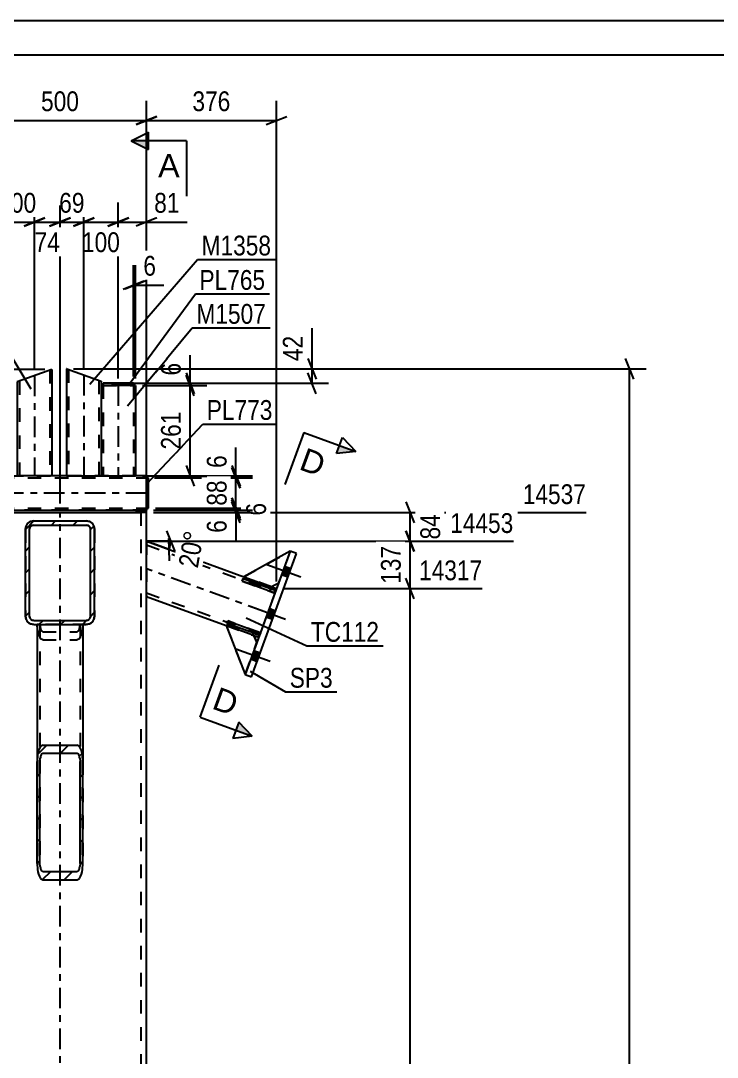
# Model space of a CAD drawing. Header units: millimetres. Extents: x -94 to 747, y -29 to 565.
# Drawn here: x -5.7 to 95, y 414.9 to 564.8 of the extents above; entities that cross this region are included whole.
import ezdxf

# ---------------------------------------------------------------- set-up
doc = ezdxf.new("R2010")
doc.units = ezdxf.units.MM
doc.linetypes.add('DXK_LINE_DOT2', pattern=[3.9198, 1.9599, -1.9599])
doc.linetypes.add('DXK_LINE_DOT3', pattern=[5.9187, 2.979, -0.9799, 0.9799, -0.9799])
doc.styles.add('Arial', font='ARIAL.TTF', dxfattribs={"height": 0.2})
doc.styles.add('Arial Narrow', font='ARIALN.TTF', dxfattribs={"height": 0.2})

# ---------------------------------------------------------------- blocks, each defined once
blk = doc.blocks.new('Unknown-708339396-24170')
at = {"color": 5, "linetype": 'Continuous'}
for p, q in [((746.57, 564.81), (-94.43, 564.81)), ((741.57, 559.81), (-89.43, 559.81))]:
    blk.add_line(p, q, dxfattribs=at)
blk = doc.blocks.new('Part-708339396-15761 - 15611')
at = {"color": 2, "linetype": 'Continuous'}
for p, q in [((-12.5, 498.99), (-11.18, 498.99)), ((-12.5, 498.99), (-12.5, 498.39)), ((-12.5, 493.99), (-12.5, 498.39)), ((0.93, 498.99), (-1.18, 498.99)), ((12.5, 498.99), (10.93, 498.99)), ((12.5, 498.99), (12.5, 498.94)), ((12.5, 498.94), (12.5, 493.99)), ((-12.5, 493.99), (-12.25, 493.99)), ((12.25, 493.99), (12.5, 493.99))]:
    blk.add_line(p, q, dxfattribs=at)
at = {"color": 7, "linetype": 'DXK_LINE_DOT2'}
for p, q in [((-12.5, 498.69), (12.5, 498.69)), ((-12.5, 498.69), (-12.5, 498.67)), ((-12.5, 498.67), (-12.5, 498.51)), ((-11.18, 498.99), (-1.18, 498.99)), ((10.93, 498.99), (0.93, 498.99)), ((12.5, 498.67), (12.5, 498.69)), ((-12.5, 494.29), (12.5, 494.29)), ((12.5, 493.99), (-12.25, 493.99))]:
    blk.add_line(p, q, dxfattribs=at)
at = {"color": 7, "linetype": 'DXK_LINE_DOT3'}
blk.add_line((12.5, 496.49), (-12.5, 496.49), dxfattribs=at)
blk = doc.blocks.new('Part-708339396-15697 - 15611')
at = {"linetype": 'Continuous'}
h = blk.add_hatch(dxfattribs=at)
h.set_pattern_fill('', scale=0.7, style=0, pattern_type=0)
h.set_pattern_definition([(45, (-5, 478.6589), (-1.57154, 1.57154), [])])
h.paths.add_polyline_path([(-5, 491.26), (-5, 478.66), (-4.91, 478.2), (-4.65, 477.81), (-4.26, 477.55), (-3.8, 477.46), (3.8, 477.46), (4.26, 477.55), (4.65, 477.81), (4.91, 478.2), (5, 478.66), (5, 491.26), (4.91, 491.72), (4.65, 492.11), (4.26, 492.37), (3.8, 492.46), (-3.8, 492.46), (-4.26, 492.37), (-4.65, 492.11), (-4.91, 491.72)])
h.paths.add_polyline_path([(-4.22, 491.68), (-4.03, 491.81), (-3.8, 491.86), (3.8, 491.86), (4.03, 491.81), (4.22, 491.68), (4.35, 491.49), (4.4, 491.26), (4.4, 478.66), (4.35, 478.43), (4.22, 478.23), (4.03, 478.1), (3.8, 478.06), (-3.8, 478.06), (-4.03, 478.1), (-4.22, 478.23), (-4.35, 478.43), (-4.4, 478.66), (-4.4, 491.26), (-4.35, 491.49)])
at = {"color": 7, "linetype": 'DXK_LINE_DOT2'}
for p, q in [((-4.26, 492.37), (-3.8, 492.46)), ((-3.8, 491.86), (-4.03, 491.81)), ((-3.8, 492.46), (3.8, 492.46)), ((-3.8, 491.86), (3.8, 491.86)), ((3.8, 492.46), (4.26, 492.37)), ((4.03, 491.81), (3.8, 491.86)), ((-5, 491.26), (-4.91, 491.72)), ((-5, 491.26), (-5, 478.66)), ((-4.35, 491.49), (-4.4, 491.26)), ((-4.4, 478.66), (-4.4, 491.26)), ((4.4, 491.26), (4.35, 491.49)), ((4.4, 478.66), (4.4, 491.26)), ((4.91, 491.72), (5, 491.26)), ((5, 491.26), (5, 478.66)), ((-4.91, 478.2), (-5, 478.66)), ((-4.4, 478.66), (-4.35, 478.43)), ((4.35, 478.43), (4.4, 478.66)), ((5, 478.66), (4.91, 478.2)), ((-3.8, 477.46), (-4.26, 477.55)), ((-4.03, 478.1), (-3.8, 478.06)), ((-3.8, 478.06), (3.8, 478.06)), ((3.8, 477.46), (-3.8, 477.46)), ((3.8, 478.06), (4.03, 478.1)), ((4.26, 477.55), (3.8, 477.46))]:
    blk.add_line(p, q, dxfattribs=at)
at = {"color": 2, "linetype": 'Continuous'}
for p, q in [((-3.8, 492.46), (-4.26, 492.37)), ((-4.03, 491.81), (-3.8, 491.86)), ((-3.8, 492.46), (-3.8, 492.46)), ((-3.8, 492.46), (3.8, 492.46)), ((-3.8, 491.86), (-3.8, 491.86)), ((-3.8, 491.86), (3.8, 491.86)), ((3.8, 492.46), (3.8, 492.46)), ((4.26, 492.37), (3.8, 492.46)), ((3.8, 491.86), (3.8, 491.86)), ((3.8, 491.86), (4.03, 491.81)), ((-4.91, 491.72), (-5, 491.26)), ((-5, 491.26), (-5, 491.26)), ((-5, 478.66), (-5, 491.26)), ((-4.4, 491.26), (-4.35, 491.49)), ((-4.4, 491.26), (-4.4, 491.26)), ((-4.4, 478.66), (-4.4, 491.26)), ((4.35, 491.49), (4.4, 491.26)), ((4.4, 491.26), (4.4, 491.26)), ((4.4, 478.66), (4.4, 491.26)), ((5, 491.26), (4.91, 491.72)), ((5, 491.26), (5, 491.26)), ((5, 478.66), (5, 491.26)), ((-5, 478.66), (-5, 478.66)), ((-5, 478.66), (-4.91, 478.2)), ((-4.4, 478.66), (-4.4, 478.66)), ((-4.35, 478.43), (-4.4, 478.66)), ((4.4, 478.66), (4.35, 478.43)), ((4.4, 478.66), (4.4, 478.66)), ((4.91, 478.2), (5, 478.66)), ((5, 478.66), (5, 478.66)), ((-4.26, 477.55), (-3.8, 477.46)), ((-3.8, 478.06), (-4.03, 478.1)), ((-3.8, 478.06), (-3.8, 478.06)), ((-3.8, 478.06), (3.8, 478.06)), ((-3.8, 477.46), (-3.8, 477.46)), ((-3.8, 477.46), (3.8, 477.46)), ((4.03, 478.1), (3.8, 478.06)), ((3.8, 478.06), (3.8, 478.06)), ((3.8, 477.46), (4.26, 477.55)), ((3.8, 477.46), (3.8, 477.46))]:
    blk.add_line(p, q, dxfattribs=at)
at = {"color": 7, "linetype": 'DXK_LINE_DOT3'}
blk.add_line((0, 484.96), (0, 484.96), dxfattribs=at)
at = {"color": 7, "linetype": 'DXK_LINE_DOT2'}
for centre, radius, start, end in [((-3.8, 491.26), 1.2, 112.5, 157.5), ((3.8, 491.26), 1.2, 22.5, 67.5), ((-3.8, 491.26), 0.6, 112.5, 157.5), ((3.8, 491.26), 0.6, 22.5, 67.5), ((-3.8, 478.66), 0.6, 202.5, 247.5), ((3.8, 478.66), 0.6, 292.5, 337.5), ((-3.8, 478.66), 1.2, 202.5, 247.5), ((3.8, 478.66), 1.2, 292.5, 337.5)]:
    blk.add_arc(centre, radius, start, end, dxfattribs=at)
at = {"color": 2, "linetype": 'Continuous'}
for centre, radius, start, end in [((-3.8, 491.26), 1.2, 112.5, 157.5), ((3.8, 491.26), 1.2, 22.5, 67.5), ((-3.8, 491.26), 0.6, 112.5, 157.5), ((3.8, 491.26), 0.6, 22.5, 67.5), ((-3.8, 478.66), 0.6, 202.5, 247.5), ((3.8, 478.66), 0.6, 292.5, 337.5), ((-3.8, 478.66), 1.2, 202.5, 247.5), ((3.8, 478.66), 1.2, 292.5, 337.5)]:
    blk.add_arc(centre, radius, start, end, dxfattribs=at)
blk = doc.blocks.new('Part-708339396-15762 - 15611')
at = {"color": 2, "linetype": 'Continuous'}
for p, q in [((12.8, 498.69), (12.5, 498.69)), ((12.8, 494.29), (12.8, 498.69)), ((12.5, 494.29), (12.8, 494.29))]:
    blk.add_line(p, q, dxfattribs=at)
at = {"color": 7, "linetype": 'DXK_LINE_DOT2'}
blk.add_line((12.5, 498.69), (12.5, 494.29), dxfattribs=at)
blk = doc.blocks.new('Part-708339396-15708 - 15611')
at = {"color": 2, "linetype": 'Continuous'}
for p, q in [((-12.25, 493.99), (-12.25, 493.69)), ((-12.25, 493.99), (12.25, 493.99)), ((-12.25, 493.69), (-11.7, 493.69)), ((12.25, 493.69), (11.7, 493.69)), ((12.25, 493.99), (12.25, 493.69))]:
    blk.add_line(p, q, dxfattribs=at)
at = {"color": 7, "linetype": 'DXK_LINE_DOT2'}
blk.add_line((-11.7, 493.69), (11.7, 493.69), dxfattribs=at)
blk = doc.blocks.new('Part-708339396-15700 - 15611')
at = {"linetype": 'Continuous'}
h = blk.add_hatch(dxfattribs=at)
h.set_pattern_fill('', scale=0.7, style=0, pattern_type=0)
h.set_pattern_definition([(45, (-3.3, 442.9118), (-1.57154, 1.57154), [])])
h.paths.add_polyline_path([(-3.3, 457.66), (-3.3, 442.91), (-3.24, 442.01), (-3.07, 441.24), (-2.81, 440.73), (-2.5, 440.55), (2.5, 440.55), (2.81, 440.73), (3.07, 441.24), (3.24, 442.01), (3.3, 442.91), (3.3, 457.66), (3.24, 458.56), (3.07, 459.32), (2.81, 459.84), (2.5, 460.01), (-2.5, 460.01), (-2.81, 459.84), (-3.07, 459.32), (-3.24, 458.56)])
h.paths.add_polyline_path([(-2.78, 458.49), (-2.65, 458.75), (-2.5, 458.84), (2.5, 458.84), (2.65, 458.75), (2.78, 458.49), (2.87, 458.11), (2.9, 457.66), (2.9, 442.91), (2.87, 442.46), (2.78, 442.08), (2.65, 441.82), (2.5, 441.73), (-2.5, 441.73), (-2.65, 441.82), (-2.78, 442.08), (-2.87, 442.46), (-2.9, 442.91), (-2.9, 457.66), (-2.87, 458.11)])
at = {"color": 2, "linetype": 'Continuous'}
for p, q in [((-3.3, 477.46), (-3.3, 457.66)), ((3.3, 477.46), (3.3, 457.66)), ((-2.5, 460.01), (-2.81, 459.84)), ((-2.5, 460.01), (2.5, 460.01)), ((2.81, 459.84), (2.5, 460.01)), ((-3.24, 458.56), (-3.3, 457.66)), ((-3.3, 442.91), (-3.3, 457.66)), ((-2.9, 457.66), (-2.87, 458.11)), ((-2.9, 442.91), (-2.9, 457.66)), ((-2.65, 458.75), (-2.5, 458.84)), ((-2.5, 458.84), (2.5, 458.84)), ((2.5, 458.84), (2.65, 458.75)), ((2.87, 458.11), (2.9, 457.66)), ((2.9, 442.91), (2.9, 457.66)), ((3.3, 457.66), (3.24, 458.56)), ((3.3, 442.91), (3.3, 457.66)), ((-3.3, 442.91), (-3.24, 442.01)), ((-2.87, 442.46), (-2.9, 442.91)), ((2.9, 442.91), (2.87, 442.46)), ((3.24, 442.01), (3.3, 442.91)), ((-2.5, 441.73), (-2.65, 441.82)), ((-2.5, 441.73), (2.5, 441.73)), ((2.65, 441.82), (2.5, 441.73)), ((-2.81, 440.73), (-2.5, 440.55)), ((-2.5, 440.55), (2.5, 440.55)), ((2.5, 440.55), (2.81, 440.73))]:
    blk.add_line(p, q, dxfattribs=at)
at = {"color": 7, "linetype": 'DXK_LINE_DOT2'}
for p, q in [((-3.3, 477.46), (-3.3, 477.46)), ((-3.3, 477.46), (3.3, 477.46)), ((-2.89, 477.46), (-3.3, 477.46)), ((-3.24, 476.68), (-3.29, 477.46)), ((-2.9, 477.46), (-2.9, 442.91)), ((-2.9, 477.46), (-2.89, 477.46)), ((-2.89, 477.46), (-2.87, 477.14)), ((2.87, 477.14), (2.89, 477.46)), ((2.89, 477.46), (2.9, 477.46)), ((3.29, 477.46), (2.89, 477.46)), ((2.9, 477.46), (2.9, 442.91)), ((3.29, 477.46), (3.24, 476.68)), ((3.3, 477.46), (3.29, 477.46)), ((3.3, 477.46), (3.3, 477.46)), ((-2.5, 475.23), (-2.81, 475.41)), ((-2.65, 476.5), (-2.5, 476.41)), ((-2.5, 476.41), (2.5, 476.41)), ((2.5, 476.41), (2.65, 476.5)), ((2.81, 475.41), (2.5, 475.23)), ((-2.5, 475.23), (2.5, 475.23)), ((-3.3, 457.66), (-3.3, 442.91)), ((3.3, 457.66), (3.3, 442.91))]:
    blk.add_line(p, q, dxfattribs=at)
for centre, radius, start, end in [((-1.49, 477.25), 1.38, 184.591, 212.8751), ((1.49, 477.25), 1.38, 327.1249, 355.409), ((-0.49, 476.91), 2.76, 184.591, 212.8751), ((0.49, 476.91), 2.76, 327.1249, 355.409)]:
    blk.add_arc(centre, radius, start, end, dxfattribs=at)
at = {"color": 2, "linetype": 'Continuous'}
for centre, radius, start, end in [((-0.49, 458.34), 2.76, 147.1249, 175.409), ((0.49, 458.34), 2.76, 4.591, 32.8751), ((-1.49, 458), 1.38, 147.1249, 175.409), ((1.49, 458), 1.38, 4.591, 32.8751), ((-1.49, 442.57), 1.38, 184.591, 212.8751), ((1.49, 442.57), 1.38, 327.1249, 355.409), ((-0.49, 442.23), 2.76, 184.591, 212.8751), ((0.49, 442.23), 2.76, 327.1249, 355.409)]:
    blk.add_arc(centre, radius, start, end, dxfattribs=at)
blk = doc.blocks.new('Part-708339396-15767 - 15611')
at = {"color": 2, "linetype": 'Continuous'}
for p, q in [((-10.9, 493.69), (11.7, 493.69)), ((12.5, 493.69), (12.25, 493.69)), ((12.5, 155.6), (12.5, 493.69))]:
    blk.add_line(p, q, dxfattribs=at)
at = {"color": 7, "linetype": 'DXK_LINE_DOT3'}
blk.add_line((0, 155.6), (0, 493.69), dxfattribs=at)
at = {"color": 7, "linetype": 'DXK_LINE_DOT2'}
for p, q in [((12.25, 493.69), (10.9, 493.69)), ((11.7, 493.69), (11.7, 155.6))]:
    blk.add_line(p, q, dxfattribs=at)
blk = doc.blocks.new('Part-708339396-15709 - 15611')
at = {"color": 7, "linetype": 'DXK_LINE_DOT2'}
for p, q in [((-3.8, 492.46), (-4.26, 492.37)), ((-4.03, 491.81), (-3.8, 491.86)), ((-3.8, 492.46), (3.8, 492.46)), ((-3.8, 491.86), (3.8, 491.86)), ((4.26, 492.37), (3.8, 492.46)), ((3.8, 491.86), (4.03, 491.81)), ((-4.91, 491.72), (-5, 491.26)), ((-5, 478.66), (-5, 491.26)), ((-4.4, 491.26), (-4.35, 491.49)), ((-4.4, 478.66), (-4.4, 491.26)), ((4.35, 491.49), (4.4, 491.26)), ((4.4, 478.66), (4.4, 491.26)), ((5, 491.26), (4.91, 491.72)), ((5, 478.66), (5, 491.26)), ((-5, 478.66), (-4.91, 478.2)), ((-4.35, 478.43), (-4.4, 478.66)), ((4.4, 478.66), (4.35, 478.43)), ((4.91, 478.2), (5, 478.66)), ((-4.26, 477.55), (-3.8, 477.46)), ((-3.8, 478.06), (-4.03, 478.1)), ((-3.8, 478.06), (3.8, 478.06)), ((-3.8, 477.46), (3.8, 477.46)), ((4.03, 478.1), (3.8, 478.06)), ((3.8, 477.46), (4.26, 477.55))]:
    blk.add_line(p, q, dxfattribs=at)
at = {"color": 7, "linetype": 'DXK_LINE_DOT3'}
blk.add_line((0, 484.96), (0, 484.96), dxfattribs=at)
at = {"color": 7, "linetype": 'DXK_LINE_DOT2'}
for centre, radius, start, end in [((-3.8, 491.26), 1.2, 112.5, 157.5), ((3.8, 491.26), 1.2, 22.5, 67.5), ((-3.8, 491.26), 0.6, 112.5, 157.5), ((3.8, 491.26), 0.6, 22.5, 67.5), ((-3.8, 478.66), 0.6, 202.5, 247.5), ((3.8, 478.66), 0.6, 292.5, 337.5), ((-3.8, 478.66), 1.2, 202.5, 247.5), ((3.8, 478.66), 1.2, 292.5, 337.5)]:
    blk.add_arc(centre, radius, start, end, dxfattribs=at)
blk = doc.blocks.new('Part-708339396-15729 - 15611')
at = {"color": 2, "linetype": 'Continuous'}
for p, q in [((12.5, 489.51), (26.6, 484.38)), ((30.59, 482.93), (31.29, 482.67)), ((12.5, 481.53), (24.03, 477.33)), ((28.02, 475.88), (28.73, 475.62))]:
    blk.add_line(p, q, dxfattribs=at)
at = {"color": 7, "linetype": 'DXK_LINE_DOT2'}
for p, q in [((12.5, 489.51), (12.5, 481.53)), ((12.5, 488.98), (31.12, 482.2)), ((26.6, 484.38), (30.59, 482.93)), ((12.5, 482.06), (28.9, 476.09)), ((31.29, 482.67), (28.73, 475.62)), ((24.03, 477.33), (28.02, 475.88))]:
    blk.add_line(p, q, dxfattribs=at)
at = {"color": 7, "linetype": 'DXK_LINE_DOT3'}
blk.add_line((30.01, 479.15), (12.5, 485.52), dxfattribs=at)
blk = doc.blocks.new('Part-708339396-15731 - 15611')
at = {"color": 2, "linetype": 'Continuous'}
for p, q in [((33.26, 488.07), (26.76, 470.22)), ((27.7, 469.88), (34.2, 487.73)), ((34.2, 487.73), (33.26, 488.07)), ((26.76, 470.22), (27.7, 469.88))]:
    blk.add_line(p, q, dxfattribs=at)
blk = doc.blocks.new('Part-708339396-15754 - 15611')
at = {"color": 2, "linetype": 'Continuous'}
for p, q in [((0.97, 514.46), (0.93, 514.47)), ((0.93, 514.47), (0.93, 498.99)), ((0.97, 514.46), (5.93, 512.65)), ((5.93, 512.65), (5.93, 498.99)), ((0.93, 498.99), (5.93, 498.99))]:
    blk.add_line(p, q, dxfattribs=at)
at = {"color": 7, "linetype": 'DXK_LINE_DOT2'}
for p, q in [((1.23, 514.37), (1.23, 498.99)), ((1.23, 514.37), (1.25, 514.36)), ((5.63, 512.76), (5.63, 498.99)), ((5.6, 498.99), (5.56, 498.99)), ((5.56, 498.99), (5.6, 498.99)), ((5.6, 498.99), (5.63, 498.99)), ((5.63, 498.99), (5.6, 498.99))]:
    blk.add_line(p, q, dxfattribs=at)
at = {"color": 7, "linetype": 'DXK_LINE_DOT3'}
blk.add_line((3.43, 513.56), (3.43, 498.99), dxfattribs=at)
blk = doc.blocks.new('Part-708339396-15757 - 15611')
at = {"color": 2, "linetype": 'Continuous'}
for p, q in [((-1.18, 514.38), (-6.18, 512.57)), ((-1.18, 514.38), (-1.18, 498.99)), ((-6.18, 512.57), (-6.18, 498.99)), ((-1.22, 498.99), (-6.18, 498.99)), ((-1.18, 498.99), (-1.22, 498.99))]:
    blk.add_line(p, q, dxfattribs=at)
at = {"color": 7, "linetype": 'DXK_LINE_DOT3'}
blk.add_line((-3.68, 513.47), (-3.68, 498.99), dxfattribs=at)
at = {"color": 7, "linetype": 'DXK_LINE_DOT2'}
for p, q in [((-1.57, 514.24), (-1.55, 514.25)), ((-1.5, 514.27), (-1.48, 514.28)), ((-1.48, 514.28), (-1.48, 498.99)), ((-5.88, 512.67), (-5.88, 498.99)), ((-1.5, 498.99), (-1.48, 498.99))]:
    blk.add_line(p, q, dxfattribs=at)
blk = doc.blocks.new('Part-708339396-15759 - 15611')
at = {"color": 2, "linetype": 'Continuous'}
for p, q in [((10.63, 512.36), (6.23, 512.36)), ((6.23, 512.36), (6.23, 512.06)), ((10.63, 512.06), (10.63, 512.36))]:
    blk.add_line(p, q, dxfattribs=at)
at = {"color": 7, "linetype": 'DXK_LINE_DOT2'}
blk.add_line((6.23, 512.06), (10.63, 512.06), dxfattribs=at)
blk = doc.blocks.new('Part-708339396-15776 - 15611')
at = {"color": 7, "linetype": 'DXK_LINE_DOT2'}
for p, q in [((26.49, 484.1), (26.36, 483.72)), ((26.36, 483.72), (31.05, 482.01)), ((31.19, 482.39), (26.49, 484.1)), ((30.49, 482.65), (30.35, 482.27)), ((31.05, 482.01), (31.19, 482.39))]:
    blk.add_line(p, q, dxfattribs=at)
blk = doc.blocks.new('Part-708339396-15777 - 15611')
at = {"color": 7, "linetype": 'DXK_LINE_DOT2'}
for p, q in [((24.27, 477.99), (24.13, 477.62)), ((24.13, 477.62), (28.83, 475.91)), ((28.97, 476.28), (24.27, 477.99)), ((28.26, 476.54), (28.13, 476.16)), ((28.83, 475.91), (28.97, 476.28))]:
    blk.add_line(p, q, dxfattribs=at)
blk = doc.blocks.new('Part-708339396-15778 - 15611')
at = {"color": 2, "linetype": 'Continuous'}
for p, q in [((26.36, 483.72), (26.49, 484.1)), ((31.05, 482.01), (26.36, 483.72)), ((26.49, 484.1), (31.19, 482.39)), ((31.19, 482.39), (31.05, 482.01))]:
    blk.add_line(p, q, dxfattribs=at)
at = {"color": 7, "linetype": 'DXK_LINE_DOT2'}
blk.add_line((30.35, 482.27), (30.49, 482.65), dxfattribs=at)
blk = doc.blocks.new('Part-708339396-15779 - 15611')
at = {"color": 2, "linetype": 'Continuous'}
for p, q in [((24.13, 477.62), (24.27, 477.99)), ((28.83, 475.91), (24.13, 477.62)), ((24.27, 477.99), (28.97, 476.28)), ((28.97, 476.28), (28.83, 475.91))]:
    blk.add_line(p, q, dxfattribs=at)
at = {"color": 7, "linetype": 'DXK_LINE_DOT2'}
blk.add_line((28.13, 476.16), (28.26, 476.54), dxfattribs=at)
blk = doc.blocks.new('Part-708339396-15780 - 15611')
at = {"color": 7, "linetype": 'DXK_LINE_DOT2'}
for p, q in [((26.6, 484.38), (33.26, 488.07)), ((33.26, 488.07), (31.55, 483.38)), ((30.59, 482.93), (26.6, 484.38)), ((31.55, 483.38), (30.59, 482.93))]:
    blk.add_line(p, q, dxfattribs=at)
blk = doc.blocks.new('Part-708339396-15781 - 15611')
at = {"color": 2, "linetype": 'Continuous'}
for p, q in [((33.26, 488.07), (26.6, 484.38)), ((26.6, 484.38), (30.59, 482.93)), ((31.55, 483.38), (30.59, 482.93))]:
    blk.add_line(p, q, dxfattribs=at)
at = {"color": 7, "linetype": 'DXK_LINE_DOT2'}
blk.add_line((33.26, 488.07), (31.55, 483.38), dxfattribs=at)
blk = doc.blocks.new('Part-708339396-15782 - 15611')
at = {"color": 7, "linetype": 'DXK_LINE_DOT2'}
for p, q in [((28.02, 475.88), (24.03, 477.33)), ((24.03, 477.33), (26.76, 470.22)), ((28.47, 474.92), (28.02, 475.88)), ((26.76, 470.22), (28.47, 474.92))]:
    blk.add_line(p, q, dxfattribs=at)
blk = doc.blocks.new('Part-708339396-15783 - 15611')
at = {"color": 2, "linetype": 'Continuous'}
for p, q in [((24.03, 477.33), (26.76, 470.22)), ((28.02, 475.88), (24.03, 477.33)), ((28.02, 475.88), (28.47, 474.92))]:
    blk.add_line(p, q, dxfattribs=at)
at = {"color": 7, "linetype": 'DXK_LINE_DOT2'}
blk.add_line((26.76, 470.22), (28.47, 474.92), dxfattribs=at)
blk = doc.blocks.new('Part-708339396-15808 - 15611')
at = {"color": 2, "linetype": 'Continuous'}
for p, q in [((5.93, 512.06), (5.93, 498.99)), ((10.93, 512.06), (5.93, 512.06)), ((10.93, 512.06), (10.93, 498.99)), ((5.93, 498.99), (10.93, 498.99))]:
    blk.add_line(p, q, dxfattribs=at)
at = {"color": 7, "linetype": 'DXK_LINE_DOT2'}
for p, q in [((6.23, 512.06), (6.23, 498.99)), ((6.23, 512.06), (6.25, 512.06)), ((10.63, 512.06), (10.63, 498.99)), ((10.6, 498.99), (10.56, 498.99)), ((10.56, 498.99), (10.6, 498.99)), ((10.6, 498.99), (10.63, 498.99)), ((10.63, 498.99), (10.6, 498.99))]:
    blk.add_line(p, q, dxfattribs=at)
at = {"color": 7, "linetype": 'DXK_LINE_DOT3'}
blk.add_line((8.43, 512.06), (8.43, 498.99), dxfattribs=at)
blk = doc.blocks.new('Bolt-708339396-15816 - 15611')
at = {"linetype": 'Continuous'}
for points in [[(32.95, 484.3), (33.4, 485.52), (32.46, 485.87), (32.01, 484.64)], [(32.95, 484.3), (33.4, 485.52), (32.46, 485.87), (32.01, 484.64)], [(32.95, 484.3), (33.4, 485.52), (32.46, 485.87), (32.01, 484.64)], [(30.73, 478.19), (31.17, 479.42), (30.23, 479.76), (29.79, 478.54)], [(30.73, 478.19), (31.17, 479.42), (30.23, 479.76), (29.79, 478.54)], [(28.51, 472.09), (28.95, 473.31), (28.01, 473.65), (27.57, 472.43)], [(28.51, 472.09), (28.95, 473.31), (28.01, 473.65), (27.57, 472.43)], [(28.51, 472.09), (28.95, 473.31), (28.01, 473.65), (27.57, 472.43)]]:
    blk.add_hatch(color=1, dxfattribs=at).paths.add_polyline_path(points)
at = {"color": 1, "linetype": 'Continuous'}
for p, q in [((34.82, 484.31), (29.89, 486.11)), ((34.82, 484.31), (29.89, 486.11)), ((34.82, 484.31), (29.89, 486.11)), ((33.4, 485.52), (32.46, 485.87)), ((33.4, 485.52), (32.46, 485.87)), ((33.4, 485.52), (32.46, 485.87)), ((32.95, 484.3), (32.01, 484.64)), ((32.95, 484.3), (32.01, 484.64)), ((32.95, 484.3), (32.01, 484.64)), ((32.6, 478.21), (27.66, 480)), ((32.6, 478.21), (27.66, 480)), ((30.73, 478.19), (29.79, 478.54)), ((30.73, 478.19), (29.79, 478.54)), ((31.17, 479.42), (30.23, 479.76)), ((31.17, 479.42), (30.23, 479.76)), ((30.37, 472.1), (25.44, 473.89)), ((30.37, 472.1), (25.44, 473.89)), ((30.37, 472.1), (25.44, 473.89)), ((28.51, 472.09), (27.57, 472.43)), ((28.51, 472.09), (27.57, 472.43)), ((28.51, 472.09), (27.57, 472.43)), ((28.95, 473.31), (28.01, 473.65)), ((28.95, 473.31), (28.01, 473.65)), ((28.95, 473.31), (28.01, 473.65))]:
    blk.add_line(p, q, dxfattribs=at)
blk = doc.blocks.new('AngleDimension-708339396-31498 - 15611')
at = {"color": 7, "linetype": 'Continuous'}
for p, q in [((15.4, 491.01), (16.6, 488.01)), ((16, 489.51), (12.5, 489.51)), ((15.79, 488.31), (12.5, 489.51)), ((13.44, 489.17), (15.79, 488.31)), ((15.84, 486.7), (15.74, 489.93))]:
    blk.add_line(p, q, dxfattribs=at)
blk.add_arc((12.5, 489.51), 3.5, 340.0002, 0, dxfattribs=at)
at = {"color": 0}
blk.add_wipeout([(21.53, 491.2), (17.39, 491.93), (16.27, 485.57), (20.41, 484.84)], dxfattribs=at)
at = {"color": 3, "style": 'Arial Narrow'}
blk.add_text('20°', height=2.863, rotation=80.0021, dxfattribs=at).set_placement((19.92, 485.53))
blk = doc.blocks.new('StraightDimension-708339396-31338 - 15611')
at = {"color": 7, "linetype": 'Continuous'}
for p, q in [((18.82, 512.36), (18.82, 516.44)), ((18.82, 512.36), (18.82, 516.44)), ((18.22, 513.86), (19.42, 510.86)), ((19.42, 510.56), (18.22, 513.56)), ((11.63, 512.36), (21.22, 512.36)), ((11.93, 512.06), (21.22, 512.06)), ((18.82, 512.06), (18.82, 512.36))]:
    blk.add_line(p, q, dxfattribs=at)
at = {"color": 0}
blk.add_wipeout([(18.07, 515.92), (13.87, 515.92), (13.87, 512.89), (18.07, 512.89)], dxfattribs=at)
at = {"color": 3, "style": 'Arial Narrow'}
blk.add_text('6', height=2.86, rotation=90.0002, dxfattribs=at).set_placement((17.47, 513.49))
blk = doc.blocks.new('StraightDimension-708339396-28994 - 15611')
at = {"color": 7, "linetype": 'Continuous'}
for p, q in [((50.02, 495.19), (51.22, 492.19)), ((13.5, 493.69), (76.06, 493.69)), ((50.62, 489.51), (50.62, 493.69)), ((51.22, 488.01), (50.02, 491.01)), ((13.5, 489.51), (65.56, 489.51))]:
    blk.add_line(p, q, dxfattribs=at)
at = {"color": 0, "linetype": 'Continuous'}
blk.add_wipeout([(76.66, 494.29), (76.66, 498.49), (66.32, 498.49), (66.32, 494.29)], dxfattribs=at)
at = {"color": 0}
blk.add_wipeout([(55.57, 494.03), (51.37, 494.03), (51.37, 489.17), (55.57, 489.17)], dxfattribs=at)
at = {"color": 3, "linetype": 'Continuous', "style": 'Arial Narrow'}
blk.add_text('14537', height=2.863, dxfattribs=at).set_placement((66.92, 494.89))
at = {"color": 3, "style": 'Arial Narrow'}
blk.add_text('84', height=2.863, rotation=90.0002, dxfattribs=at).set_placement((54.97, 489.77))
blk = doc.blocks.new('StraightDimension-708339396-28982 - 15611')
at = {"color": 7, "linetype": 'Continuous'}
for p, q in [((82.97, 512.97), (81.77, 515.97)), ((1.93, 514.47), (84.77, 514.47)), ((82.37, 0), (82.37, 514.47))]:
    blk.add_line(p, q, dxfattribs=at)
blk = doc.blocks.new('StraightDimension-708339396-28995 - 15611')
at = {"color": 7, "linetype": 'Continuous'}
for p, q in [((50.02, 491.01), (51.22, 488.01)), ((13.5, 489.51), (65.56, 489.51)), ((50.62, 482.67), (50.62, 489.51)), ((51.22, 481.17), (50.02, 484.17)), ((32.29, 482.67), (61.06, 482.67))]:
    blk.add_line(p, q, dxfattribs=at)
at = {"color": 0, "linetype": 'Continuous'}
blk.add_wipeout([(66.16, 490.11), (66.16, 494.31), (55.82, 494.31), (55.82, 490.11)], dxfattribs=at)
at = {"color": 0}
blk.add_wipeout([(49.87, 489.43), (45.67, 489.43), (45.67, 482.75), (49.87, 482.75)], dxfattribs=at)
at = {"color": 3, "linetype": 'Continuous', "style": 'Arial Narrow'}
blk.add_text('14453', height=2.863, dxfattribs=at).set_placement((56.42, 490.71))
at = {"color": 3, "style": 'Arial Narrow'}
blk.add_text('137', height=2.863, rotation=90.0002, dxfattribs=at).set_placement((49.27, 483.35))
blk = doc.blocks.new('StraightDimension-708339396-28996 - 15611')
at = {"color": 7, "linetype": 'Continuous'}
for p, q in [((51.22, 481.17), (50.02, 484.17)), ((32.29, 482.67), (61.06, 482.67)), ((50.62, 323.23), (50.62, 482.67))]:
    blk.add_line(p, q, dxfattribs=at)
at = {"color": 0, "linetype": 'Continuous'}
blk.add_wipeout([(61.66, 483.27), (61.66, 487.47), (51.32, 487.47), (51.32, 483.27)], dxfattribs=at)
at = {"color": 3, "linetype": 'Continuous', "style": 'Arial Narrow'}
blk.add_text('14317', height=2.863, dxfattribs=at).set_placement((51.92, 483.87))
blk = doc.blocks.new('StraightDimension-708339396-29039 - 15611')
at = {"color": 7, "linetype": 'Continuous'}
for p, q in [((25.44, 498.99), (25.44, 503.07)), ((25.44, 498.99), (25.44, 503.07)), ((24.84, 500.49), (26.04, 497.49)), ((26.04, 497.19), (24.84, 500.19)), ((13.5, 498.99), (27.84, 498.99)), ((13.65, 498.69), (27.84, 498.69)), ((25.44, 498.69), (25.44, 498.99))]:
    blk.add_line(p, q, dxfattribs=at)
at = {"color": 0}
blk.add_wipeout([(24.69, 502.54), (20.49, 502.54), (20.49, 499.52), (24.69, 499.52)], dxfattribs=at)
at = {"color": 3, "style": 'Arial Narrow'}
blk.add_text('6', height=2.86, rotation=90.0002, dxfattribs=at).set_placement((24.09, 500.12))
blk = doc.blocks.new('StraightDimension-708339396-29040 - 15611')
at = {"color": 7, "linetype": 'Continuous'}
for p, q in [((24.84, 500.19), (26.04, 497.19)), ((13.65, 498.69), (27.84, 498.69)), ((25.44, 494.29), (25.44, 498.69)), ((26.04, 492.79), (24.84, 495.79)), ((13.8, 494.29), (27.84, 494.29))]:
    blk.add_line(p, q, dxfattribs=at)
at = {"color": 0}
blk.add_wipeout([(24.69, 498.92), (20.49, 498.92), (20.49, 494.06), (24.69, 494.06)], dxfattribs=at)
at = {"color": 3, "style": 'Arial Narrow'}
blk.add_text('88', height=2.863, rotation=90.0002, dxfattribs=at).set_placement((24.09, 494.66))
blk = doc.blocks.new('StraightDimension-708339396-29041 - 15611')
at = {"color": 7, "linetype": 'Continuous'}
for p, q in [((24.84, 495.79), (26.04, 492.79)), ((26.04, 492.49), (24.84, 495.49)), ((13.5, 493.99), (28.29, 493.99)), ((13.8, 494.29), (28.29, 494.29)), ((25.44, 493.99), (25.44, 494.29))]:
    blk.add_line(p, q, dxfattribs=at)
at = {"color": 0}
blk.add_wipeout([(30.39, 495.65), (26.19, 495.65), (26.19, 492.63), (30.39, 492.63)], dxfattribs=at)
at = {"color": 3, "style": 'Arial Narrow'}
blk.add_text('6', height=2.86, rotation=90.0002, dxfattribs=at).set_placement((29.79, 493.23))
blk = doc.blocks.new('StraightDimension-708339396-29042 - 15611')
at = {"color": 7, "linetype": 'Continuous'}
for p, q in [((24.84, 495.49), (26.04, 492.49)), ((26.04, 492.19), (24.84, 495.19)), ((13.5, 493.99), (27.84, 493.99)), ((13.5, 493.69), (27.84, 493.69)), ((25.44, 493.69), (25.44, 493.99)), ((25.44, 493.69), (25.44, 489.61)), ((25.44, 493.69), (25.44, 489.61))]:
    blk.add_line(p, q, dxfattribs=at)
at = {"color": 0}
blk.add_wipeout([(24.69, 493.17), (20.49, 493.17), (20.49, 490.14), (24.69, 490.14)], dxfattribs=at)
at = {"color": 3, "style": 'Arial Narrow'}
blk.add_text('6', height=2.86, rotation=90.0002, dxfattribs=at).set_placement((24.09, 490.74))
blk = doc.blocks.new('StraightDimension-708339396-29349 - 15611')
at = {"color": 7, "linetype": 'Continuous'}
for p, q in [((12.5, 490.51), (12.5, 553.23)), ((31.29, 483.67), (31.29, 553.23)), ((14, 550.98), (11, 549.78)), ((12.5, 550.38), (31.29, 550.38)), ((29.79, 549.78), (32.79, 550.98))]:
    blk.add_line(p, q, dxfattribs=at)
at = {"color": 0}
blk.add_wipeout([(25.24, 551.13), (25.24, 555.33), (18.55, 555.33), (18.55, 551.13)], dxfattribs=at)
at = {"color": 3, "style": 'Arial Narrow'}
blk.add_text('376', height=2.863, dxfattribs=at).set_placement((19.15, 551.73))
blk = doc.blocks.new('StraightDimension-708339396-29350 - 15611')
at = {"color": 7, "linetype": 'Continuous'}
for p, q in [((-12.5, 490.51), (-12.5, 553.23)), ((12.5, 490.51), (12.5, 553.23)), ((-11, 550.98), (-14, 549.78)), ((-12.5, 550.38), (12.5, 550.38)), ((11, 549.78), (14, 550.98))]:
    blk.add_line(p, q, dxfattribs=at)
at = {"color": 0}
blk.add_wipeout([(3.34, 551.13), (3.34, 555.33), (-3.34, 555.33), (-3.34, 551.13)], dxfattribs=at)
at = {"color": 3, "style": 'Arial Narrow'}
blk.add_text('500', height=2.863, dxfattribs=at).set_placement((-2.74, 551.73))
blk = doc.blocks.new('StraightDimension-708339396-29382 - 15611')
at = {"color": 7, "linetype": 'Continuous'}
for p, q in [((8.43, 513.06), (8.43, 538.54)), ((12.5, 499.99), (12.5, 538.54)), ((6.93, 535.09), (9.93, 536.29)), ((8.43, 535.69), (12.5, 535.69)), ((14, 536.29), (11, 535.09)), ((12.5, 535.69), (18.41, 535.69)), ((12.5, 535.69), (18.41, 535.69))]:
    blk.add_line(p, q, dxfattribs=at)
at = {"color": 0}
blk.add_wipeout([(17.88, 536.44), (17.88, 540.64), (13.02, 540.64), (13.02, 536.44)], dxfattribs=at)
at = {"color": 3, "style": 'Arial Narrow'}
blk.add_text('81', height=2.863, dxfattribs=at).set_placement((13.62, 537.04))
blk = doc.blocks.new('StraightDimension-708339396-29383 - 15611')
at = {"color": 7, "linetype": 'Continuous'}
for p, q in [((3.43, 514.56), (3.43, 538.09)), ((8.43, 513.06), (8.43, 538.09)), ((1.93, 535.09), (4.93, 536.29)), ((3.43, 535.69), (8.43, 535.69)), ((9.93, 536.29), (6.93, 535.09))]:
    blk.add_line(p, q, dxfattribs=at)
at = {"color": 0}
blk.add_wipeout([(9.27, 530.74), (9.27, 534.94), (2.58, 534.94), (2.58, 530.74)], dxfattribs=at)
at = {"color": 3, "style": 'Arial Narrow'}
blk.add_text('100', height=2.863, dxfattribs=at).set_placement((3.18, 531.34))
blk = doc.blocks.new('StraightDimension-708339396-29384 - 15611')
at = {"color": 7, "linetype": 'Continuous'}
for p, q in [((0, 494.99), (0, 538.54)), ((3.43, 514.56), (3.43, 538.54)), ((-1.5, 535.09), (1.5, 536.29)), ((0, 535.69), (3.43, 535.69)), ((4.93, 536.29), (1.93, 535.09))]:
    blk.add_line(p, q, dxfattribs=at)
at = {"color": 0}
blk.add_wipeout([(4.14, 536.44), (4.14, 540.64), (-0.71, 540.64), (-0.71, 536.44)], dxfattribs=at)
at = {"color": 3, "style": 'Arial Narrow'}
blk.add_text('69', height=2.863, dxfattribs=at).set_placement((-0.11, 537.04))
blk = doc.blocks.new('StraightDimension-708339396-29385 - 15611')
at = {"color": 7, "linetype": 'Continuous'}
for p, q in [((-3.68, 514.47), (-3.68, 538.09)), ((0, 494.99), (0, 538.09)), ((-5.18, 535.09), (-2.18, 536.29)), ((-3.68, 535.69), (0, 535.69)), ((1.5, 536.29), (-1.5, 535.09))]:
    blk.add_line(p, q, dxfattribs=at)
at = {"color": 0}
blk.add_wipeout([(0.59, 530.74), (0.59, 534.94), (-4.27, 534.94), (-4.27, 530.74)], dxfattribs=at)
at = {"color": 3, "style": 'Arial Narrow'}
blk.add_text('74', height=2.863, dxfattribs=at).set_placement((-3.67, 531.34))
blk = doc.blocks.new('StraightDimension-708339396-29386 - 15611')
at = {"color": 7, "linetype": 'Continuous'}
for p, q in [((-8.68, 512.97), (-8.68, 538.54)), ((-3.68, 514.47), (-3.68, 538.54)), ((-10.18, 535.09), (-7.18, 536.29)), ((-8.68, 535.69), (-3.68, 535.69)), ((-2.18, 536.29), (-5.18, 535.09))]:
    blk.add_line(p, q, dxfattribs=at)
at = {"color": 0}
blk.add_wipeout([(-2.84, 536.44), (-2.84, 540.64), (-9.52, 540.64), (-9.52, 536.44)], dxfattribs=at)
at = {"color": 3, "style": 'Arial Narrow'}
blk.add_text('100', height=2.863, dxfattribs=at).set_placement((-8.92, 537.04))
blk = doc.blocks.new('StraightDimension-708339396-31339 - 15611')
at = {"color": 7, "linetype": 'Continuous'}
for p, q in [((19.42, 510.56), (18.22, 513.56)), ((11.93, 512.06), (21.22, 512.06)), ((18.82, 498.99), (18.82, 512.06)), ((18.22, 500.49), (19.42, 497.49)), ((11.93, 498.99), (21.22, 498.99))]:
    blk.add_line(p, q, dxfattribs=at)
at = {"color": 0}
blk.add_wipeout([(18.07, 508.87), (13.87, 508.87), (13.87, 502.19), (18.07, 502.19)], dxfattribs=at)
at = {"color": 3, "style": 'Arial Narrow'}
blk.add_text('261', height=2.863, rotation=90.0002, dxfattribs=at).set_placement((17.47, 502.79))
blk = doc.blocks.new('StraightDimension-708339396-31463 - 15611')
at = {"color": 7, "linetype": 'Continuous'}
for p, q in [((10.63, 513.36), (10.63, 529.43)), ((10.93, 513.06), (10.93, 529.43)), ((9.13, 525.98), (12.13, 527.18)), ((12.43, 527.18), (9.43, 525.98)), ((10.63, 526.58), (10.93, 526.58)), ((10.93, 526.58), (15.01, 526.58)), ((10.93, 526.58), (15.01, 526.58))]:
    blk.add_line(p, q, dxfattribs=at)
at = {"color": 0}
blk.add_wipeout([(14.48, 527.33), (14.48, 531.53), (11.45, 531.53), (11.45, 527.33)], dxfattribs=at)
at = {"color": 3, "style": 'Arial Narrow'}
blk.add_text('6', height=2.86, dxfattribs=at).set_placement((12.05, 527.93))
blk = doc.blocks.new('StraightDimension-708339396-35273 - 15611')
at = {"color": 7, "linetype": 'Continuous'}
for p, q in [((36.44, 514.46), (36.44, 520.36)), ((36.44, 514.46), (36.44, 520.36)), ((35.84, 515.96), (37.04, 512.96)), ((1.97, 514.46), (38.84, 514.46)), ((36.44, 512.36), (36.44, 514.46)), ((37.04, 510.86), (35.84, 513.86)), ((7.44, 512.36), (38.84, 512.36))]:
    blk.add_line(p, q, dxfattribs=at)
at = {"color": 0}
blk.add_wipeout([(35.69, 519.84), (31.49, 519.84), (31.49, 514.98), (35.69, 514.98)], dxfattribs=at)
at = {"color": 3, "style": 'Arial Narrow'}
blk.add_text('42', height=2.863, rotation=90.0002, dxfattribs=at).set_placement((35.09, 515.58))
blk = doc.blocks.new('StraightDimension-708339396-35386 - 15611')
at = {"color": 7, "linetype": 'Continuous'}
for p, q in [((-41.88, 514.38), (-41.88, 520.29)), ((-41.88, 514.38), (-41.88, 520.29)), ((-42.48, 515.88), (-41.28, 512.88)), ((-2.18, 514.38), (-44.73, 514.38)), ((-41.88, 512.27), (-41.88, 514.38)), ((-41.28, 510.77), (-42.48, 513.77)), ((-11.88, 512.27), (-44.73, 512.27))]:
    blk.add_line(p, q, dxfattribs=at)
at = {"color": 0}
blk.add_wipeout([(-42.63, 519.77), (-46.83, 519.77), (-46.83, 514.91), (-42.63, 514.91)], dxfattribs=at)
at = {"color": 3, "style": 'Arial Narrow'}
blk.add_text('42', height=2.863, rotation=90.0002, dxfattribs=at).set_placement((-43.23, 515.51))
blk = doc.blocks.new('SectionMark-708339396-34970 - 15611')
at = {"linetype": 'Continuous'}
for points in [[(39.99, 502.19), (40.42, 503.37), (42.77, 502.51)], [(25.43, 462.17), (25.86, 463.35), (27.78, 461.32)]]:
    blk.add_hatch(color=6, dxfattribs=at).paths.add_polyline_path(points)
at = {"color": 6, "linetype": 'Continuous'}
for p, q in [((39.99, 502.19), (40.85, 504.54)), ((40.85, 504.54), (42.77, 502.51)), ((42.77, 502.51), (39.99, 502.19)), ((25.86, 463.35), (25, 461)), ((27.78, 461.32), (25.86, 463.35)), ((27.78, 461.32), (25, 461))]:
    blk.add_line(p, q, dxfattribs=at)
at = {"color": 0, "linetype": 'Continuous'}
for points in [[(37.56, 498.82), (38.76, 502.11), (35.6, 503.26), (34.4, 499.97)], [(24.97, 464.2), (26.16, 467.49), (23, 468.64), (21.8, 465.36)]]:
    blk.add_wipeout(points, dxfattribs=at)
at = {"color": 6, "linetype": 'Continuous'}
for p, q in [((35.25, 505.25), (32.52, 497.73)), ((35.25, 505.25), (42.77, 502.51)), ((20.26, 464.05), (23, 471.57)), ((20.26, 464.05), (27.78, 461.32))]:
    blk.add_line(p, q, dxfattribs=at)
at = {"color": 3, "linetype": 'Continuous', "style": 'Arial'}
for p in [(34.4, 499.97), (21.8, 465.36)]:
    blk.add_text('D', height=3.34, rotation=-20.002, dxfattribs=at).set_placement(p)
blk = doc.blocks.new('Mark-708339396-29074 - 15611')
at = {"color": 0}
blk.add_wipeout([(46.14, 474.97), (46.14, 477.97), (36.28, 477.97), (36.28, 474.97)], dxfattribs=at)
blk.add_wipeout([(46.14, 474.97), (46.14, 477.97), (36.28, 477.97), (36.28, 474.97)], dxfattribs=at)
at = {"color": 30, "linetype": 'Continuous'}
for p, q in [((26.92, 478.45), (35.68, 474.37)), ((35.68, 474.37), (46.74, 474.37))]:
    blk.add_line(p, q, dxfattribs=at)
at = {"color": 3, "style": 'Arial Narrow'}
blk.add_text('TC112', height=2.863, dxfattribs=at).set_placement((36.28, 474.97))
blk = doc.blocks.new('Mark-708339396-29080 - 15611')
at = {"color": 0}
blk.add_wipeout([(39.43, 468.33), (39.43, 471.33), (33.22, 471.33), (33.22, 468.33)], dxfattribs=at)
blk.add_wipeout([(39.43, 468.33), (39.43, 471.33), (33.22, 471.33), (33.22, 468.33)], dxfattribs=at)
at = {"color": 30, "linetype": 'Continuous'}
for p, q in [((27.48, 470.72), (32.62, 467.73)), ((32.62, 467.73), (40.03, 467.73))]:
    blk.add_line(p, q, dxfattribs=at)
at = {"color": 3, "style": 'Arial Narrow'}
blk.add_text('SP3', height=2.863, dxfattribs=at).set_placement((33.22, 468.33))
blk = doc.blocks.new('Mark-708339396-29092 - 15611')
at = {"color": 0}
blk.add_wipeout([(30.53, 530.86), (30.53, 533.86), (20.48, 533.86), (20.48, 530.86)], dxfattribs=at)
blk.add_wipeout([(30.53, 530.86), (30.53, 533.86), (20.48, 533.86), (20.48, 530.86)], dxfattribs=at)
at = {"color": 30, "linetype": 'Continuous'}
for p, q in [((4.32, 512.23), (19.88, 530.26)), ((19.88, 530.26), (31.13, 530.26))]:
    blk.add_line(p, q, dxfattribs=at)
at = {"color": 3, "style": 'Arial Narrow'}
blk.add_text('M1358', height=2.863, dxfattribs=at).set_placement((20.48, 530.86))
blk = doc.blocks.new('Mark-708339396-29095 - 15611')
at = {"color": 0}
blk.add_wipeout([(-13.91, 527.33), (-13.91, 530.33), (-23.96, 530.33), (-23.96, 527.33)], dxfattribs=at)
blk.add_wipeout([(-13.91, 527.33), (-13.91, 530.33), (-23.96, 530.33), (-23.96, 527.33)], dxfattribs=at)
at = {"color": 30, "linetype": 'Continuous'}
for p in [(-24.56, 526.73), (-4.17, 511.49)]:
    blk.add_line(p, (-13.31, 526.73), dxfattribs=at)
at = {"color": 3, "style": 'Arial Narrow'}
blk.add_text('M1359', height=2.863, dxfattribs=at).set_placement((-23.96, 527.33))
blk = doc.blocks.new('Mark-708339396-29101 - 15611')
at = {"color": 0}
blk.add_wipeout([(29.67, 525.88), (29.67, 528.88), (20.17, 528.88), (20.17, 525.88)], dxfattribs=at)
blk.add_wipeout([(29.67, 525.88), (29.67, 528.88), (20.17, 528.88), (20.17, 525.88)], dxfattribs=at)
at = {"color": 30, "linetype": 'Continuous'}
for p, q in [((10.01, 512.24), (19.57, 525.28)), ((19.57, 525.28), (30.27, 525.28))]:
    blk.add_line(p, q, dxfattribs=at)
at = {"color": 3, "style": 'Arial Narrow'}
blk.add_text('PL765', height=2.863, dxfattribs=at).set_placement((20.17, 525.88))
blk = doc.blocks.new('Mark-708339396-29110 - 15611')
at = {"color": 0}
blk.add_wipeout([(30.73, 507.07), (30.73, 510.07), (21.23, 510.07), (21.23, 507.07)], dxfattribs=at)
blk.add_wipeout([(30.73, 507.07), (30.73, 510.07), (21.23, 510.07), (21.23, 507.07)], dxfattribs=at)
at = {"color": 30, "linetype": 'Continuous'}
for p, q in [((12.57, 497.8), (20.63, 506.47)), ((20.63, 506.47), (31.33, 506.47))]:
    blk.add_line(p, q, dxfattribs=at)
at = {"color": 3, "style": 'Arial Narrow'}
blk.add_text('PL773', height=2.863, dxfattribs=at).set_placement((21.23, 507.07))
blk = doc.blocks.new('Mark-708339396-29119 - 15611')
at = {"color": 0}
blk.add_wipeout([(29.78, 520.97), (29.78, 523.97), (19.73, 523.97), (19.73, 520.97)], dxfattribs=at)
blk.add_wipeout([(29.78, 520.97), (29.78, 523.97), (19.73, 523.97), (19.73, 520.97)], dxfattribs=at)
at = {"color": 30, "linetype": 'Continuous'}
for p, q in [((9.78, 509.11), (19.13, 520.37)), ((19.13, 520.37), (30.38, 520.37))]:
    blk.add_line(p, q, dxfattribs=at)
at = {"color": 3, "style": 'Arial Narrow'}
blk.add_text('M1507', height=2.863, dxfattribs=at).set_placement((19.73, 520.97))
blk = doc.blocks.new('SectionMark-708339396-31650 - 15611')
at = {"linetype": 'Continuous'}
blk.add_hatch(color=6, dxfattribs=at).paths.add_polyline_path([(12.8, 547.42), (12.8, 546.17), (10.3, 547.42)])
at = {"color": 6, "linetype": 'Continuous'}
for p, q in [((10.3, 547.42), (12.8, 548.67)), ((18.3, 547.42), (10.3, 547.42)), ((10.3, 547.42), (12.8, 546.17)), ((12.8, 546.17), (12.8, 548.67)), ((18.3, 547.42), (18.3, 539.42))]:
    blk.add_line(p, q, dxfattribs=at)
at = {"color": 0, "linetype": 'Continuous'}
blk.add_wipeout([(17.3, 542.17), (17.3, 545.67), (14.19, 545.67), (14.19, 542.17)], dxfattribs=at)
at = {"color": 3, "linetype": 'Continuous', "style": 'Arial'}
blk.add_text('A', height=3.34, dxfattribs=at).set_placement((14.19, 542.17))

msp = doc.modelspace()

# ---------------------------------------------------------------- block references
for name in ['Unknown-708339396-24170', 'Part-708339396-15757 - 15611', 'Part-708339396-15754 - 15611', 'Part-708339396-15808 - 15611', 'Part-708339396-15759 - 15611', 'Part-708339396-15761 - 15611', 'Part-708339396-15762 - 15611', 'Part-708339396-15767 - 15611', 'Part-708339396-15708 - 15611', 'Part-708339396-15697 - 15611', 'Part-708339396-15709 - 15611', 'Part-708339396-15729 - 15611', 'Part-708339396-15780 - 15611', 'Part-708339396-15781 - 15611', 'Part-708339396-15731 - 15611', 'Bolt-708339396-15816 - 15611', 'Part-708339396-15776 - 15611', 'Part-708339396-15778 - 15611', 'Part-708339396-15700 - 15611', 'Part-708339396-15782 - 15611', 'Part-708339396-15783 - 15611', 'Part-708339396-15777 - 15611', 'Part-708339396-15779 - 15611']:
    msp.add_blockref(name, (0, 0))

# ---------------------------------------------------------------- next in the draw order: block references
for name in ['StraightDimension-708339396-31338 - 15611', 'AngleDimension-708339396-31498 - 15611']:
    msp.add_blockref(name, (0, 0))

# ---------------------------------------------------------------- next in the draw order: block references
msp.add_blockref('StraightDimension-708339396-28994 - 15611', (0, 0))

# ---------------------------------------------------------------- next in the draw order: block references
msp.add_blockref('StraightDimension-708339396-28982 - 15611', (0, 0))

# ---------------------------------------------------------------- next in the draw order: block references
for name in ['StraightDimension-708339396-29039 - 15611', 'StraightDimension-708339396-28995 - 15611']:
    msp.add_blockref(name, (0, 0))

# ---------------------------------------------------------------- next in the draw order: block references
for name in ['StraightDimension-708339396-29040 - 15611', 'StraightDimension-708339396-28996 - 15611']:
    msp.add_blockref(name, (0, 0))

# ---------------------------------------------------------------- next in the draw order: block references
msp.add_blockref('StraightDimension-708339396-29041 - 15611', (0, 0))

# ---------------------------------------------------------------- next in the draw order: block references
msp.add_blockref('StraightDimension-708339396-29042 - 15611', (0, 0))

# ---------------------------------------------------------------- next in the draw order: block references
msp.add_blockref('StraightDimension-708339396-29349 - 15611', (0, 0))

# ---------------------------------------------------------------- next in the draw order: block references
msp.add_blockref('StraightDimension-708339396-29350 - 15611', (0, 0))

# ---------------------------------------------------------------- next in the draw order: block references
msp.add_blockref('StraightDimension-708339396-29382 - 15611', (0, 0))

# ---------------------------------------------------------------- next in the draw order: block references
for name in ['StraightDimension-708339396-29383 - 15611', 'StraightDimension-708339396-31339 - 15611']:
    msp.add_blockref(name, (0, 0))

# ---------------------------------------------------------------- next in the draw order: block references
for name in ['StraightDimension-708339396-29384 - 15611', 'StraightDimension-708339396-31463 - 15611', 'SectionMark-708339396-34970 - 15611']:
    msp.add_blockref(name, (0, 0))

# ---------------------------------------------------------------- next in the draw order: block references
for name in ['StraightDimension-708339396-29385 - 15611', 'Mark-708339396-29110 - 15611', 'Mark-708339396-29074 - 15611', 'Mark-708339396-29080 - 15611']:
    msp.add_blockref(name, (0, 0))

# ---------------------------------------------------------------- next in the draw order: block references
for name in ['StraightDimension-708339396-29386 - 15611', 'StraightDimension-708339396-35273 - 15611']:
    msp.add_blockref(name, (0, 0))

# ---------------------------------------------------------------- next in the draw order: block references
for name in ['Mark-708339396-29092 - 15611', 'StraightDimension-708339396-35386 - 15611']:
    msp.add_blockref(name, (0, 0))

# ---------------------------------------------------------------- next in the draw order: block references
for name in ['Mark-708339396-29095 - 15611', 'Mark-708339396-29101 - 15611']:
    msp.add_blockref(name, (0, 0))

# ---------------------------------------------------------------- next in the draw order: block references
msp.add_blockref('Mark-708339396-29119 - 15611', (0, 0))

# ---------------------------------------------------------------- next in the draw order: block references
msp.add_blockref('SectionMark-708339396-31650 - 15611', (0, 0))

doc.saveas('drawing.dxf')
